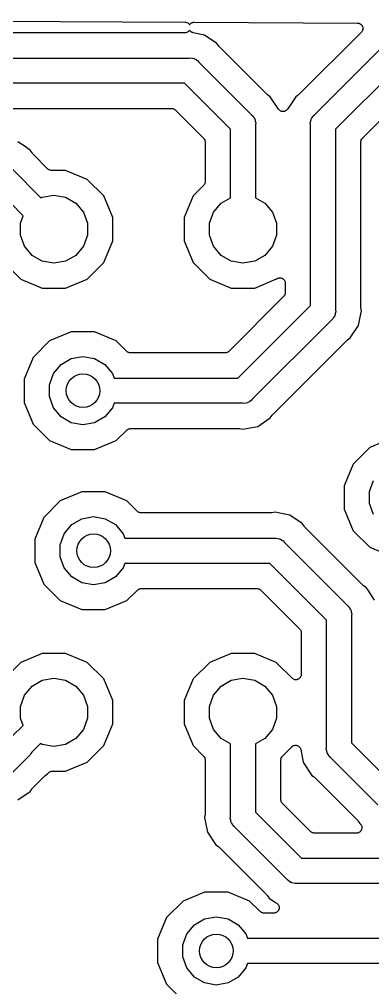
# Model space of a CAD drawing. Extents: x 64 to 244, y -149 to -41.
# Drawn here: x 203.59 to 212, y -89.78 to -66.72 of the extents above; entities that cross this region are included whole.
import ezdxf

# ---------------------------------------------------------------- set-up
doc = ezdxf.new("R2010")
doc.units = 0
doc.header["$MEASUREMENT"] = 0
doc.layers.add('BLACK', color=7, linetype='CONTINUOUS')

msp = doc.modelspace()

# ---------------------------------------------------------------- linework, layer by layer
at = {"layer": 'BLACK', "linetype": 'CONTINUOUS'}
for p, q in [((194.742, -66.7245), (207.536, -66.791)), ((207.536, -66.791), (207.557, -66.7949)), ((207.557, -66.7949), (207.578, -66.7987)), ((207.578, -66.7987), (207.579, -66.7988)), ((207.579, -66.7988), (207.579, -66.7989)), ((207.579, -66.7989), (207.598, -66.8099)), ((207.598, -66.8099), (207.617, -66.8207)), ((207.617, -66.8207), (207.617, -66.821)), ((207.617, -66.821), (207.617, -66.8211)), ((207.617, -66.8211), (207.631, -66.838)), ((207.631, -66.838), (207.644, -66.8531)), ((207.644, -66.8531), (207.65, -66.8458)), ((207.65, -66.8458), (207.656, -66.8354)), ((207.656, -66.8354), (207.664, -66.8291)), ((207.664, -66.8291), (207.671, -66.8214)), ((207.671, -66.8214), (207.681, -66.8154)), ((207.681, -66.8154), (207.691, -66.8078)), ((207.691, -66.8078), (207.7, -66.8045)), ((207.7, -66.8045), (207.709, -66.7996)), ((207.709, -66.7996), (207.721, -66.7975)), ((207.721, -66.7975), (207.732, -66.7936)), ((207.732, -66.7936), (207.743, -66.7938)), ((207.743, -66.7938), (207.752, -66.7921)), ((207.752, -66.7921), (211.644, -66.8123)), ((211.644, -66.8123), (211.66, -66.8153)), ((211.66, -66.8153), (211.676, -66.8167)), ((211.676, -66.8167), (211.681, -66.8192)), ((211.681, -66.8192), (211.687, -66.8202)), ((211.687, -66.8202), (211.701, -66.8284)), ((211.701, -66.8284), (211.716, -66.8353)), ((211.716, -66.8353), (211.72, -66.8395)), ((211.72, -66.8395), (211.725, -66.8425)), ((211.725, -66.8425), (211.736, -66.855)), ((207.535, -67.045), (194.808, -67.045)), ((207.556, -67.0412), (207.535, -67.045)), ((207.578, -67.0376), (207.556, -67.0412)), ((207.597, -67.0265), (207.578, -67.0373)), ((207.578, -67.0373), (207.578, -67.0374)), ((207.578, -67.0374), (207.578, -67.0376)), ((207.616, -67.0157), (207.597, -67.0265)), ((207.617, -67.0153), (207.616, -67.0155)), ((207.616, -67.0155), (207.616, -67.0157)), ((207.631, -66.9986), (207.617, -67.0153)), ((207.643, -66.9839), (207.631, -66.9986)), ((207.648, -66.9898), (207.643, -66.9839)), ((207.653, -66.9986), (207.648, -66.9898)), ((207.662, -67.0066), (207.653, -66.9986)), ((207.67, -67.016), (207.662, -67.0066)), ((207.678, -67.0211), (207.67, -67.016)), ((207.686, -67.0277), (207.678, -67.0211)), ((207.697, -67.0321), (207.686, -67.0277)), ((207.708, -67.0382), (207.697, -67.0321)), ((207.718, -67.04), (207.708, -67.0382)), ((207.727, -67.0437), (207.718, -67.04)), ((207.996, -67.0972), (207.727, -67.0437)), ((211.733, -67.0291), (210.255, -68.5071)), ((211.742, -67.0158), (211.733, -67.0291)), ((211.736, -66.855), (211.747, -66.8665)), ((211.753, -67.0034), (211.742, -67.0158)), ((211.747, -66.8665), (211.75, -66.8719)), ((211.75, -66.8719), (211.754, -66.8764)), ((211.755, -66.9979), (211.753, -67.0034)), ((211.754, -66.8764), (211.759, -66.8917)), ((211.758, -66.993), (211.755, -66.9979)), ((211.763, -66.9773), (211.758, -66.993)), ((211.759, -66.8917), (211.766, -66.9065)), ((211.768, -66.962), (211.763, -66.9773)), ((211.766, -66.9065), (211.766, -66.9124)), ((211.766, -66.9124), (211.768, -66.9179)), ((211.768, -66.9179), (211.768, -66.9342)), ((211.768, -66.9342), (211.77, -66.9504)), ((211.77, -66.9504), (211.768, -66.9561)), ((211.768, -66.9561), (211.768, -66.962)), ((208.294, -67.2961), (207.996, -67.0972)), ((208.337, -67.3609), (208.294, -67.2961)), ((210.617, -68.9936), (212.504, -67.1071)), ((208.346, -67.3699), (208.337, -67.3609)), ((208.353, -67.3801), (208.346, -67.3699)), ((209.48, -68.5071), (208.353, -67.3801)), ((194.417, -67.645), (207.632, -67.645)), ((207.632, -67.645), (207.672, -67.6415)), ((207.672, -67.6415), (207.71, -67.6518)), ((207.71, -67.6518), (207.749, -67.6587)), ((207.749, -67.6587), (207.761, -67.6654)), ((207.761, -67.6654), (207.774, -67.6689)), ((207.774, -67.6689), (207.806, -67.6917)), ((207.806, -67.6917), (207.841, -67.7116)), ((207.841, -67.7116), (207.866, -67.7421)), ((207.866, -67.7421), (209.118, -68.9936)), ((212.849, -67.61), (211.12, -69.3393)), ((207.521, -68.245), (194.417, -68.245)), ((208.615, -69.3393), (207.521, -68.245)), ((211.757, -69.5506), (213.061, -68.2472)), ((209.49, -68.5142), (209.48, -68.5071)), ((209.499, -68.5229), (209.49, -68.5142)), ((209.564, -68.5661), (209.499, -68.5229)), ((209.762, -68.8625), (209.564, -68.5661)), ((210.171, -68.5661), (210.044, -68.756)), ((210.236, -68.5229), (210.171, -68.5661)), ((210.245, -68.5142), (210.236, -68.5229)), ((210.255, -68.5071), (210.245, -68.5142)), ((194.808, -68.845), (207.22, -68.845)), ((207.22, -68.845), (207.225, -68.846)), ((207.225, -68.846), (207.231, -68.8455)), ((207.231, -68.8455), (207.247, -68.8498)), ((207.247, -68.8498), (207.263, -68.8527)), ((207.263, -68.8527), (207.268, -68.8555)), ((207.268, -68.8555), (207.273, -68.8569)), ((207.273, -68.8569), (207.287, -68.8664)), ((207.287, -68.8664), (207.301, -68.8747)), ((207.301, -68.8747), (207.305, -68.879)), ((207.305, -68.879), (207.309, -68.8822)), ((207.309, -68.8822), (207.978, -69.5506)), ((209.771, -68.8725), (209.762, -68.8625)), ((209.78, -68.8837), (209.771, -68.8725)), ((209.787, -68.8884), (209.78, -68.8837)), ((209.792, -68.8944), (209.787, -68.8884)), ((209.805, -68.9005), (209.792, -68.8944)), ((209.816, -68.9082), (209.805, -68.9005)), ((209.824, -68.9102), (209.816, -68.9082)), ((209.832, -68.9139), (209.824, -68.9102)), ((209.846, -68.9154), (209.832, -68.9139)), ((209.859, -68.9187), (209.846, -68.9154)), ((209.868, -68.9178), (209.859, -68.9187)), ((209.876, -68.9187), (209.868, -68.9178)), ((209.889, -68.9154), (209.876, -68.9187)), ((209.903, -68.9139), (209.889, -68.9154)), ((209.911, -68.9102), (209.903, -68.9139)), ((209.919, -68.9082), (209.911, -68.9102)), ((209.93, -68.9005), (209.919, -68.9082)), ((209.943, -68.8944), (209.93, -68.9005)), ((209.948, -68.8884), (209.943, -68.8944)), ((209.955, -68.8837), (209.948, -68.8884)), ((209.964, -68.8725), (209.955, -68.8837)), ((209.973, -68.8625), (209.964, -68.8725)), ((210.044, -68.756), (209.973, -68.8625)), ((209.118, -68.9936), (209.148, -69.0192)), ((209.148, -69.0192), (209.168, -69.0537)), ((209.168, -69.0537), (209.191, -69.0863)), ((209.191, -69.0863), (209.195, -69.0992)), ((209.195, -69.0992), (209.201, -69.1108)), ((209.201, -69.1108), (209.208, -69.15)), ((209.208, -69.15), (209.218, -69.1884)), ((210.517, -69.1885), (210.527, -69.15)), ((210.527, -69.15), (210.534, -69.1108)), ((210.534, -69.1108), (210.54, -69.0992)), ((210.54, -69.0992), (210.544, -69.0863)), ((210.544, -69.0863), (210.567, -69.0537)), ((210.567, -69.0537), (210.587, -69.0192)), ((210.587, -69.0192), (210.617, -68.9936)), ((208.615, -70.9694), (208.615, -69.3393)), ((209.218, -69.1884), (209.215, -69.2281)), ((209.215, -69.2281), (209.215, -70.9694)), ((210.52, -69.2281), (210.517, -69.1885)), ((210.52, -73.5357), (210.52, -69.2281)), ((211.12, -69.3393), (211.12, -73.6469)), ((207.978, -69.5506), (207.981, -69.5552)), ((207.981, -69.5552), (207.985, -69.5588)), ((207.985, -69.5588), (207.994, -69.5731)), ((207.994, -69.5731), (208.003, -69.5867)), ((208.003, -69.5867), (208.005, -69.5921)), ((208.005, -69.5921), (208.007, -69.597)), ((208.007, -69.597), (208.01, -69.6133)), ((211.725, -69.6133), (211.728, -69.597)), ((211.728, -69.597), (211.73, -69.5921)), ((211.73, -69.5921), (211.732, -69.5867)), ((211.732, -69.5867), (211.741, -69.5731)), ((211.741, -69.5731), (211.75, -69.5588)), ((211.75, -69.5588), (211.754, -69.5552)), ((211.754, -69.5552), (211.757, -69.5506)), ((203.703, -69.7383), (203.555, -69.638)), ((203.703, -69.7386), (203.703, -69.7383)), ((203.703, -69.7389), (203.703, -69.7386)), ((203.849, -69.8361), (203.703, -69.7389)), ((203.894, -69.9044), (203.849, -69.8361)), ((208.01, -69.6133), (208.015, -69.6293)), ((208.015, -69.6293), (208.014, -69.6349)), ((208.014, -69.6349), (208.015, -69.6404)), ((208.015, -69.6404), (208.015, -70.5875)), ((211.72, -69.6293), (211.725, -69.6133)), ((211.721, -69.6349), (211.72, -69.6293)), ((211.72, -69.6404), (211.721, -69.6349)), ((211.72, -73.5589), (211.72, -69.6404)), ((203.903, -69.9131), (203.894, -69.9044)), ((203.91, -69.9229), (203.903, -69.9131)), ((204.263, -70.2821), (203.91, -69.9229)), ((203.422, -70.2831), (204.104, -70.9759)), ((204.268, -70.2856), (204.263, -70.2821)), ((204.272, -70.2903), (204.268, -70.2856)), ((204.286, -70.2983), (204.272, -70.2903)), ((204.299, -70.3077), (204.286, -70.2983)), ((204.305, -70.3093), (204.299, -70.3077)), ((204.31, -70.3123), (204.305, -70.3093)), ((204.326, -70.3151), (204.31, -70.3123)), ((204.341, -70.3194), (204.326, -70.3151)), ((204.347, -70.3189), (204.341, -70.3194)), ((204.353, -70.32), (204.347, -70.3189)), ((204.693, -70.32), (204.353, -70.32)), ((205.208, -70.5331), (204.693, -70.32)), ((205.602, -70.927), (205.208, -70.5331)), ((207.978, -70.6773), (207.728, -70.927)), ((207.981, -70.6727), (207.978, -70.6773)), ((207.985, -70.6691), (207.981, -70.6727)), ((207.994, -70.6548), (207.985, -70.6691)), ((208.003, -70.6412), (207.994, -70.6548)), ((208.005, -70.6358), (208.003, -70.6412)), ((208.007, -70.6309), (208.005, -70.6358)), ((208.01, -70.6146), (208.007, -70.6309)), ((208.015, -70.5986), (208.01, -70.6146)), ((208.015, -70.5875), (208.014, -70.593)), ((208.014, -70.593), (208.015, -70.5986)), ((203.68, -71.4006), (203.074, -70.785)), ((204.104, -70.9759), (204.137, -70.9566)), ((204.137, -70.9566), (204.415, -70.9077)), ((204.415, -70.9077), (204.693, -70.9566)), ((204.693, -70.9566), (204.937, -71.0977)), ((205.815, -71.4415), (205.602, -70.927)), ((207.728, -70.927), (207.515, -71.4415)), ((208.393, -71.0977), (208.615, -70.9694)), ((209.215, -70.9694), (209.437, -71.0977)), ((204.937, -71.0977), (205.119, -71.3138)), ((208.211, -71.3138), (208.393, -71.0977)), ((209.437, -71.0977), (209.619, -71.3138)), ((203.615, -71.5789), (203.68, -71.4006)), ((205.119, -71.3138), (205.215, -71.5789)), ((205.815, -71.9985), (205.815, -71.4415)), ((207.515, -71.4415), (207.515, -71.9985)), ((208.115, -71.5789), (208.211, -71.3138)), ((209.619, -71.3138), (209.715, -71.5789)), ((203.615, -71.8611), (203.615, -71.5789)), ((205.215, -71.5789), (205.215, -71.8611)), ((208.115, -71.8611), (208.115, -71.5789)), ((209.715, -71.5789), (209.715, -71.8611)), ((203.711, -72.1262), (203.615, -71.8611)), ((205.215, -71.8611), (205.119, -72.1262)), ((208.211, -72.1262), (208.115, -71.8611)), ((209.715, -71.8611), (209.619, -72.1262)), ((203.893, -72.3423), (203.711, -72.1262)), ((205.119, -72.1262), (204.937, -72.3423)), ((205.602, -72.513), (205.815, -71.9985)), ((207.515, -71.9985), (207.728, -72.513)), ((208.393, -72.3423), (208.211, -72.1262)), ((209.619, -72.1262), (209.437, -72.3423)), ((204.137, -72.4834), (203.893, -72.3423)), ((204.937, -72.3423), (204.693, -72.4834)), ((208.637, -72.4834), (208.393, -72.3423)), ((209.437, -72.3423), (209.193, -72.4834)), ((203.228, -72.513), (203.622, -72.9069)), ((204.415, -72.5323), (204.137, -72.4834)), ((204.693, -72.4834), (204.415, -72.5323)), ((205.208, -72.9069), (205.602, -72.513)), ((207.728, -72.513), (208.122, -72.9069)), ((208.915, -72.5323), (208.637, -72.4834)), ((209.193, -72.4834), (208.915, -72.5323)), ((203.622, -72.9069), (204.137, -73.12)), ((204.693, -73.12), (205.208, -72.9069)), ((208.122, -72.9069), (208.637, -73.12)), ((209.193, -73.12), (209.713, -72.9048)), ((209.713, -72.9048), (209.717, -72.9022)), ((209.717, -72.9022), (209.73, -72.8915)), ((209.73, -72.8915), (209.735, -72.8896)), ((209.735, -72.8896), (209.739, -72.8864)), ((209.739, -72.8864), (209.755, -72.8821)), ((209.755, -72.8821), (209.771, -72.8764)), ((209.771, -72.8764), (209.777, -72.8764)), ((209.777, -72.8764), (209.782, -72.875)), ((209.782, -72.875), (209.798, -72.8764)), ((209.798, -72.8764), (209.815, -72.8764)), ((209.815, -72.8764), (209.82, -72.8783)), ((209.82, -72.8783), (209.826, -72.8788)), ((209.826, -72.8788), (209.841, -72.8858)), ((209.841, -72.8858), (209.856, -72.8915)), ((209.856, -72.8915), (209.861, -72.8951)), ((209.861, -72.8951), (209.866, -72.8975)), ((209.866, -72.8975), (209.878, -72.9092)), ((209.878, -72.9092), (209.89, -72.9199)), ((209.89, -72.9199), (209.893, -72.9247)), ((209.893, -72.9247), (209.897, -72.9287)), ((209.897, -72.9287), (209.904, -72.9437)), ((209.904, -72.9437), (209.912, -72.9581)), ((209.912, -72.9581), (209.913, -72.9636)), ((209.913, -72.9636), (209.916, -72.9686)), ((209.916, -72.9686), (209.917, -72.9852)), ((209.917, -72.9852), (209.92, -73.0015)), ((209.92, -73.0015), (209.92, -73.2346)), ((204.137, -73.12), (204.693, -73.12)), ((208.637, -73.12), (209.193, -73.12)), ((209.908, -73.2883), (209.899, -73.3019)), ((209.91, -73.2829), (209.908, -73.2883)), ((209.912, -73.278), (209.91, -73.2829)), ((209.915, -73.2617), (209.912, -73.278)), ((209.92, -73.2457), (209.915, -73.2617)), ((209.92, -73.2346), (209.919, -73.2401)), ((209.919, -73.2401), (209.92, -73.2457)), ((209.883, -73.3244), (208.579, -74.6278)), ((209.886, -73.3198), (209.883, -73.3244)), ((209.89, -73.3162), (209.886, -73.3198)), ((209.899, -73.3019), (209.89, -73.3162)), ((208.791, -75.265), (210.52, -73.5357)), ((211.113, -73.725), (211.106, -73.7642)), ((211.123, -73.6866), (211.113, -73.725)), ((211.12, -73.6469), (211.123, -73.6866)), ((211.668, -74.0112), (211.722, -73.7364)), ((211.722, -73.5711), (211.72, -73.5589)), ((211.722, -73.5836), (211.722, -73.5711)), ((211.738, -73.66), (211.722, -73.5836)), ((211.722, -73.7364), (211.738, -73.66)), ((211.722, -73.7364), (211.722, -73.7364)), ((211.023, -73.8814), (209.136, -75.7679)), ((211.053, -73.8558), (211.023, -73.8814)), ((211.073, -73.8213), (211.053, -73.8558)), ((211.096, -73.7887), (211.073, -73.8213)), ((211.1, -73.7758), (211.096, -73.7887)), ((211.106, -73.7642), (211.1, -73.7758)), ((204.827, -74.165), (204.312, -74.3781)), ((205.383, -74.165), (204.827, -74.165)), ((205.898, -74.3781), (205.383, -74.165)), ((211.469, -74.3089), (211.668, -74.0112)), ((204.312, -74.3781), (203.918, -74.772)), ((206.148, -74.6278), (205.898, -74.3781)), ((209.623, -76.1299), (211.385, -74.3679)), ((211.385, -74.3679), (211.395, -74.3608)), ((211.395, -74.3608), (211.404, -74.3521)), ((211.404, -74.3521), (211.469, -74.3089)), ((206.152, -74.631), (206.148, -74.6278)), ((206.156, -74.6353), (206.152, -74.631)), ((206.17, -74.6436), (206.156, -74.6353)), ((206.184, -74.6531), (206.17, -74.6436)), ((206.189, -74.6545), (206.184, -74.6531)), ((206.194, -74.6573), (206.189, -74.6545)), ((206.21, -74.6602), (206.194, -74.6573)), ((206.226, -74.6645), (206.21, -74.6602)), ((206.232, -74.664), (206.226, -74.6645)), ((206.238, -74.665), (206.232, -74.664)), ((208.49, -74.665), (206.238, -74.665)), ((208.495, -74.664), (208.49, -74.665)), ((208.501, -74.6645), (208.495, -74.664)), ((208.517, -74.6602), (208.501, -74.6645)), ((208.533, -74.6573), (208.517, -74.6602)), ((208.538, -74.6545), (208.533, -74.6573)), ((208.543, -74.6531), (208.538, -74.6545)), ((208.557, -74.6436), (208.543, -74.6531)), ((208.571, -74.6353), (208.557, -74.6436)), ((208.575, -74.631), (208.571, -74.6353)), ((208.579, -74.6278), (208.575, -74.631)), ((203.918, -74.772), (203.705, -75.2865)), ((204.583, -74.9427), (204.827, -74.8016)), ((204.827, -74.8016), (205.105, -74.7527)), ((205.105, -74.7527), (205.383, -74.8016)), ((205.383, -74.8016), (205.627, -74.9427)), ((204.401, -75.1588), (204.583, -74.9427)), ((205.627, -74.9427), (205.809, -75.1588)), ((203.705, -75.2865), (203.705, -75.8435)), ((204.305, -75.4239), (204.401, -75.1588)), ((205.809, -75.1588), (205.847, -75.265)), ((205.847, -75.265), (208.791, -75.265)), ((204.305, -75.7061), (204.305, -75.4239)), ((204.401, -75.9712), (204.305, -75.7061)), ((209.076, -75.8183), (209.044, -75.8411)), ((209.111, -75.7984), (209.076, -75.8183)), ((209.136, -75.7679), (209.111, -75.7984)), ((203.705, -75.8435), (203.918, -76.358)), ((204.583, -76.1873), (204.401, -75.9712)), ((205.809, -75.9712), (205.627, -76.1873)), ((205.847, -75.865), (205.809, -75.9712)), ((208.902, -75.865), (205.847, -75.865)), ((208.942, -75.8685), (208.902, -75.865)), ((208.98, -75.8582), (208.942, -75.8685)), ((209.019, -75.8513), (208.98, -75.8582)), ((209.031, -75.8446), (209.019, -75.8513)), ((209.044, -75.8411), (209.031, -75.8446)), ((204.827, -76.3284), (204.583, -76.1873)), ((205.627, -76.1873), (205.383, -76.3284)), ((209.266, -76.4128), (209.564, -76.2139)), ((209.564, -76.2139), (209.607, -76.1491)), ((209.607, -76.1491), (209.616, -76.1401)), ((209.616, -76.1401), (209.623, -76.1299)), ((203.918, -76.358), (204.312, -76.7519)), ((205.105, -76.3773), (204.827, -76.3284)), ((205.383, -76.3284), (205.105, -76.3773)), ((205.898, -76.7519), (206.148, -76.5022)), ((206.148, -76.5022), (206.152, -76.499)), ((206.152, -76.499), (206.156, -76.4947)), ((206.156, -76.4947), (206.17, -76.4864)), ((206.17, -76.4864), (206.184, -76.4769)), ((206.184, -76.4769), (206.189, -76.4755)), ((206.189, -76.4755), (206.194, -76.4727)), ((206.194, -76.4727), (206.21, -76.4698)), ((206.21, -76.4698), (206.226, -76.4655)), ((206.226, -76.4655), (206.232, -76.466)), ((206.232, -76.466), (206.238, -76.465)), ((206.238, -76.465), (208.814, -76.465)), ((208.814, -76.465), (208.826, -76.4672)), ((208.826, -76.4672), (208.839, -76.4674)), ((208.839, -76.4674), (208.915, -76.4826)), ((208.915, -76.4826), (208.991, -76.4674)), ((208.991, -76.4674), (209.266, -76.4128)), ((208.991, -76.4674), (208.991, -76.4674)), ((204.312, -76.7519), (204.827, -76.965)), ((205.383, -76.965), (205.898, -76.7519)), ((212.447, -76.705), (211.932, -76.9181)), ((204.827, -76.965), (205.383, -76.965)), ((211.932, -76.9181), (211.538, -77.312)), ((211.538, -77.312), (211.325, -77.8265)), ((211.325, -77.8265), (211.325, -78.3835)), ((211.925, -77.9639), (212.021, -77.6988)), ((205.081, -77.975), (204.566, -78.1881)), ((205.637, -77.975), (205.081, -77.975)), ((206.152, -78.1881), (205.637, -77.975)), ((211.925, -78.2461), (211.925, -77.9639)), ((204.566, -78.1881), (204.172, -78.582)), ((206.402, -78.4378), (206.152, -78.1881)), ((212.021, -78.5112), (211.925, -78.2461)), ((204.172, -78.582), (203.959, -79.0965)), ((205.081, -78.6116), (205.359, -78.5627)), ((205.359, -78.5627), (205.637, -78.6116)), ((206.406, -78.441), (206.402, -78.4378)), ((206.41, -78.4453), (206.406, -78.441)), ((206.424, -78.4536), (206.41, -78.4453)), ((206.438, -78.4631), (206.424, -78.4536)), ((206.443, -78.4645), (206.438, -78.4631)), ((206.448, -78.4673), (206.443, -78.4645)), ((206.464, -78.4702), (206.448, -78.4673)), ((206.48, -78.4745), (206.464, -78.4702)), ((206.486, -78.474), (206.48, -78.4745)), ((206.492, -78.475), (206.486, -78.474)), ((209.576, -78.475), (206.492, -78.475)), ((209.588, -78.4728), (209.576, -78.475)), ((209.601, -78.4726), (209.588, -78.4728)), ((209.677, -78.4574), (209.601, -78.4726)), ((209.753, -78.4726), (209.677, -78.4574)), ((210.028, -78.5272), (209.753, -78.4726)), ((209.753, -78.4726), (209.753, -78.4726)), ((210.326, -78.7261), (210.028, -78.5272)), ((211.325, -78.3835), (211.538, -78.898)), ((204.655, -78.9688), (204.837, -78.7527)), ((204.837, -78.7527), (205.081, -78.6116)), ((205.637, -78.6116), (205.881, -78.7527)), ((205.881, -78.7527), (206.063, -78.9688)), ((210.369, -78.7909), (210.326, -78.7261)), ((210.378, -78.7999), (210.369, -78.7909)), ((210.385, -78.8101), (210.378, -78.7999)), ((211.766, -80.1911), (210.385, -78.8101)), ((204.559, -79.2339), (204.655, -78.9688)), ((206.063, -78.9688), (206.101, -79.075)), ((211.538, -78.898), (211.932, -79.2919)), ((203.959, -79.0965), (203.959, -79.6535)), ((204.559, -79.5161), (204.559, -79.2339)), ((206.101, -79.075), (209.664, -79.075)), ((209.664, -79.075), (209.704, -79.0715)), ((209.704, -79.0715), (209.742, -79.0818)), ((209.742, -79.0818), (209.781, -79.0887)), ((209.781, -79.0887), (209.793, -79.0954)), ((209.793, -79.0954), (209.806, -79.0989)), ((209.806, -79.0989), (209.838, -79.1217)), ((209.838, -79.1217), (209.873, -79.1416)), ((209.873, -79.1416), (209.898, -79.1721)), ((209.898, -79.1721), (211.404, -80.6776)), ((211.932, -79.2919), (212.447, -79.505)), ((204.655, -79.7812), (204.559, -79.5161)), ((203.959, -79.6535), (204.172, -80.168)), ((206.101, -79.675), (206.063, -79.7812)), ((209.553, -79.675), (206.101, -79.675)), ((210.901, -81.0233), (209.553, -79.675)), ((204.837, -79.9973), (204.655, -79.7812)), ((206.063, -79.7812), (205.881, -79.9973)), ((204.172, -80.168), (204.566, -80.5619)), ((205.081, -80.1384), (204.837, -79.9973)), ((205.359, -80.1873), (205.081, -80.1384)), ((205.637, -80.1384), (205.359, -80.1873)), ((205.881, -79.9973), (205.637, -80.1384)), ((211.776, -80.1982), (211.766, -80.1911)), ((211.785, -80.2069), (211.776, -80.1982)), ((211.85, -80.2501), (211.785, -80.2069)), ((206.152, -80.5619), (206.402, -80.3122)), ((206.402, -80.3122), (206.406, -80.309)), ((206.406, -80.309), (206.41, -80.3047)), ((206.41, -80.3047), (206.424, -80.2964)), ((206.424, -80.2964), (206.438, -80.2869)), ((206.438, -80.2869), (206.443, -80.2855)), ((206.443, -80.2855), (206.448, -80.2827)), ((206.448, -80.2827), (206.464, -80.2798)), ((206.464, -80.2798), (206.48, -80.2755)), ((206.48, -80.2755), (206.486, -80.276)), ((206.486, -80.276), (206.492, -80.275)), ((206.492, -80.275), (209.252, -80.275)), ((209.252, -80.275), (209.257, -80.276)), ((209.257, -80.276), (209.263, -80.2755)), ((209.263, -80.2755), (209.279, -80.2798)), ((209.279, -80.2798), (209.295, -80.2827)), ((209.295, -80.2827), (209.3, -80.2855)), ((209.3, -80.2855), (209.305, -80.2869)), ((209.305, -80.2869), (209.319, -80.2964)), ((209.319, -80.2964), (209.333, -80.3047)), ((209.333, -80.3047), (209.337, -80.309)), ((209.337, -80.309), (209.341, -80.3122)), ((209.341, -80.3122), (210.264, -81.2346)), ((211.893, -80.3149), (211.85, -80.2501)), ((212.049, -80.5478), (211.893, -80.3149)), ((204.566, -80.5619), (205.081, -80.775)), ((205.637, -80.775), (206.152, -80.5619)), ((205.081, -80.775), (205.637, -80.775)), ((211.404, -80.6776), (211.434, -80.7032)), ((211.434, -80.7032), (211.454, -80.7377)), ((211.454, -80.7377), (211.477, -80.7703)), ((211.477, -80.7703), (211.481, -80.7832)), ((211.481, -80.7832), (211.487, -80.7948)), ((211.487, -80.7948), (211.494, -80.834)), ((211.494, -80.834), (211.504, -80.8724)), ((211.504, -80.8724), (211.501, -80.9121)), ((210.901, -84.0609), (210.901, -81.0233)), ((211.501, -80.9121), (211.501, -83.9497)), ((210.264, -81.2346), (210.267, -81.2392)), ((210.267, -81.2392), (210.271, -81.2428)), ((210.271, -81.2428), (210.28, -81.2571)), ((210.28, -81.2571), (210.289, -81.2707)), ((210.289, -81.2707), (210.291, -81.2761)), ((210.291, -81.2761), (210.293, -81.281)), ((210.293, -81.281), (210.296, -81.2973)), ((210.296, -81.2973), (210.301, -81.3133)), ((210.301, -81.3133), (210.3, -81.3189)), ((210.3, -81.3189), (210.301, -81.3244)), ((210.301, -81.3244), (210.301, -82.3195)), ((204.137, -81.82), (203.622, -82.0331)), ((204.693, -81.82), (204.137, -81.82)), ((205.208, -82.0331), (204.693, -81.82)), ((208.637, -81.82), (208.122, -82.0331)), ((209.193, -81.82), (208.637, -81.82)), ((209.708, -82.0331), (209.193, -81.82)), ((203.622, -82.0331), (203.228, -82.427)), ((205.602, -82.427), (205.208, -82.0331)), ((208.122, -82.0331), (207.728, -82.427)), ((210.084, -82.4093), (209.708, -82.0331)), ((203.893, -82.5977), (204.137, -82.4566)), ((204.137, -82.4566), (204.415, -82.4077)), ((204.415, -82.4077), (204.693, -82.4566)), ((204.693, -82.4566), (204.937, -82.5977)), ((205.815, -82.9415), (205.602, -82.427)), ((207.728, -82.427), (207.515, -82.9415)), ((208.393, -82.5977), (208.637, -82.4566)), ((208.637, -82.4566), (208.915, -82.4077)), ((208.915, -82.4077), (209.193, -82.4566)), ((209.193, -82.4566), (209.437, -82.5977)), ((210.098, -82.4188), (210.084, -82.4093)), ((210.111, -82.4295), (210.098, -82.4188)), ((210.116, -82.4314), (210.111, -82.4295)), ((210.12, -82.4346), (210.116, -82.4314)), ((210.136, -82.4389), (210.12, -82.4346)), ((210.152, -82.4446), (210.136, -82.4389)), ((210.158, -82.4446), (210.152, -82.4446)), ((210.163, -82.446), (210.158, -82.4446)), ((210.179, -82.4446), (210.163, -82.446)), ((210.196, -82.4446), (210.179, -82.4446)), ((210.201, -82.4427), (210.196, -82.4446)), ((210.207, -82.4422), (210.201, -82.4427)), ((210.222, -82.4352), (210.207, -82.4422)), ((210.237, -82.4295), (210.222, -82.4352)), ((210.242, -82.4259), (210.237, -82.4295)), ((210.247, -82.4235), (210.242, -82.4259)), ((210.259, -82.4118), (210.247, -82.4235)), ((210.271, -82.4011), (210.259, -82.4118)), ((210.274, -82.3963), (210.271, -82.4011)), ((210.278, -82.3923), (210.274, -82.3963)), ((210.285, -82.3773), (210.278, -82.3923)), ((210.293, -82.3629), (210.285, -82.3773)), ((210.294, -82.3574), (210.293, -82.3629)), ((210.297, -82.3524), (210.294, -82.3574)), ((210.298, -82.3358), (210.297, -82.3524)), ((210.301, -82.3195), (210.298, -82.3358)), ((203.711, -82.8138), (203.893, -82.5977)), ((204.937, -82.5977), (205.119, -82.8138)), ((208.211, -82.8138), (208.393, -82.5977)), ((209.437, -82.5977), (209.619, -82.8138)), ((203.615, -83.0789), (203.711, -82.8138)), ((205.119, -82.8138), (205.215, -83.0789)), ((205.815, -83.4985), (205.815, -82.9415)), ((207.515, -82.9415), (207.515, -83.4985)), ((208.115, -83.0789), (208.211, -82.8138)), ((209.619, -82.8138), (209.715, -83.0789)), ((203.615, -83.3611), (203.615, -83.0789)), ((205.215, -83.0789), (205.215, -83.3611)), ((208.115, -83.3611), (208.115, -83.0789)), ((209.715, -83.0789), (209.715, -83.3611)), ((203.678, -83.5331), (203.615, -83.3611)), ((205.215, -83.3611), (205.119, -83.6262)), ((208.211, -83.6262), (208.115, -83.3611)), ((209.715, -83.3611), (209.619, -83.6262)), ((203.412, -83.7986), (203.678, -83.5331)), ((205.119, -83.6262), (204.937, -83.8423)), ((205.602, -84.013), (205.815, -83.4985)), ((207.515, -83.4985), (207.728, -84.013)), ((208.393, -83.8423), (208.211, -83.6262)), ((209.619, -83.6262), (209.437, -83.8423)), ((204.937, -83.8423), (204.693, -83.9834)), ((208.615, -83.9706), (208.393, -83.8423)), ((209.437, -83.8423), (209.215, -83.9706)), ((204.098, -83.9609), (203.891, -84.168)), ((204.137, -83.9834), (204.098, -83.9609)), ((204.415, -84.0323), (204.137, -83.9834)), ((204.693, -83.9834), (204.415, -84.0323)), ((205.208, -84.4069), (205.602, -84.013)), ((207.728, -84.013), (207.978, -84.2627)), ((208.615, -85.7119), (208.615, -83.9706)), ((209.215, -83.9706), (209.215, -85.6007)), ((209.852, -84.2627), (210.075, -84.0398)), ((210.075, -84.0398), (210.079, -84.0374)), ((210.079, -84.0374), (210.081, -84.0341)), ((210.081, -84.0341), (210.097, -84.0248)), ((210.097, -84.0248), (210.111, -84.0145)), ((210.111, -84.0145), (210.115, -84.0134)), ((210.115, -84.0134), (210.119, -84.0112)), ((210.119, -84.0112), (210.137, -84.0077)), ((210.137, -84.0077), (210.154, -84.0031)), ((210.154, -84.0031), (210.158, -84.0034)), ((210.158, -84.0034), (210.162, -84.0026)), ((210.162, -84.0026), (210.18, -84.0053)), ((210.18, -84.0053), (210.198, -84.0069)), ((210.198, -84.0069), (210.202, -84.0087)), ((210.202, -84.0087), (210.206, -84.0093)), ((210.206, -84.0093), (210.222, -84.0179)), ((210.222, -84.0179), (210.238, -84.0255)), ((210.238, -84.0255), (210.241, -84.0285)), ((210.241, -84.0285), (210.244, -84.0305)), ((210.244, -84.0305), (210.256, -84.044)), ((210.256, -84.044), (210.269, -84.0567)), ((210.269, -84.0567), (210.271, -84.0605)), ((210.271, -84.0605), (210.274, -84.0637)), ((210.274, -84.0637), (210.28, -84.0804)), ((210.28, -84.0804), (210.288, -84.0967)), ((210.288, -84.0967), (210.288, -84.1009)), ((210.288, -84.1009), (210.289, -84.1048)), ((210.289, -84.1048), (210.35, -84.4105)), ((210.898, -84.1005), (210.901, -84.0609)), ((210.908, -84.139), (210.898, -84.1005)), ((211.501, -83.9497), (212.468, -84.917)), ((203.818, -84.2614), (203.421, -84.6579)), ((203.848, -84.2358), (203.818, -84.2614)), ((203.868, -84.2013), (203.848, -84.2358)), ((203.891, -84.1687), (203.868, -84.2013)), ((203.891, -84.168), (203.891, -84.1687)), ((207.978, -84.2627), (207.981, -84.2673)), ((207.981, -84.2673), (207.985, -84.2709)), ((207.985, -84.2709), (207.994, -84.2852)), ((207.994, -84.2852), (208.003, -84.2988)), ((208.003, -84.2988), (208.005, -84.3042)), ((208.005, -84.3042), (208.007, -84.3091)), ((208.007, -84.3091), (208.01, -84.3254)), ((208.01, -84.3254), (208.015, -84.3414)), ((208.015, -84.3414), (208.014, -84.347)), ((208.014, -84.347), (208.015, -84.3525)), ((208.015, -84.3525), (208.015, -85.6239)), ((209.815, -84.3414), (209.82, -84.3254)), ((209.816, -84.347), (209.815, -84.3414)), ((209.815, -84.3525), (209.816, -84.347)), ((209.815, -85.2996), (209.815, -84.3525)), ((209.82, -84.3254), (209.823, -84.3091)), ((209.823, -84.3091), (209.825, -84.3042)), ((209.825, -84.3042), (209.827, -84.2988)), ((209.827, -84.2988), (209.836, -84.2852)), ((209.836, -84.2852), (209.845, -84.2709)), ((209.845, -84.2709), (209.849, -84.2673)), ((209.849, -84.2673), (209.852, -84.2627)), ((210.915, -84.1782), (210.908, -84.139)), ((210.921, -84.1898), (210.915, -84.1782)), ((210.925, -84.2027), (210.921, -84.1898)), ((210.948, -84.2353), (210.925, -84.2027)), ((210.968, -84.2698), (210.948, -84.2353)), ((210.998, -84.2954), (210.968, -84.2698)), ((212.123, -85.4199), (210.998, -84.2954)), ((204.693, -84.62), (205.208, -84.4069)), ((210.35, -84.4105), (210.35, -84.4105)), ((210.35, -84.4105), (210.353, -84.4252)), ((210.353, -84.4252), (210.552, -84.7229)), ((203.908, -85.0199), (204.18, -84.7479)), ((204.18, -84.7479), (204.19, -84.7408)), ((204.19, -84.7408), (204.199, -84.7321)), ((204.199, -84.7321), (204.264, -84.6889)), ((204.264, -84.6889), (204.272, -84.6764)), ((204.272, -84.6764), (204.285, -84.6635)), ((204.285, -84.6635), (204.296, -84.6497)), ((204.296, -84.6497), (204.3, -84.6476)), ((204.3, -84.6476), (204.303, -84.6446)), ((204.303, -84.6446), (204.319, -84.6366)), ((204.319, -84.6366), (204.334, -84.6277)), ((204.334, -84.6277), (204.338, -84.6269)), ((204.338, -84.6269), (204.342, -84.6251)), ((204.342, -84.6251), (204.36, -84.6231)), ((204.36, -84.6231), (204.378, -84.62)), ((204.378, -84.62), (204.693, -84.62)), ((210.552, -84.7229), (210.617, -84.7661)), ((210.617, -84.7661), (210.626, -84.7748)), ((210.626, -84.7748), (210.636, -84.7819)), ((210.636, -84.7819), (211.636, -85.7819)), ((203.849, -85.1039), (203.892, -85.0391)), ((203.892, -85.0391), (203.901, -85.0301)), ((203.901, -85.0301), (203.908, -85.0199)), ((203.551, -85.3028), (203.849, -85.1039)), ((209.816, -85.3051), (209.815, -85.2996)), ((209.815, -85.3107), (209.816, -85.3051)), ((209.82, -85.3267), (209.815, -85.3107)), ((209.823, -85.343), (209.82, -85.3267)), ((209.825, -85.3479), (209.823, -85.343)), ((209.827, -85.3533), (209.825, -85.3479)), ((209.836, -85.3669), (209.827, -85.3533)), ((209.845, -85.3812), (209.836, -85.3669)), ((209.849, -85.3848), (209.845, -85.3812)), ((209.852, -85.3894), (209.849, -85.3848)), ((210.521, -86.0578), (209.852, -85.3894)), ((208.013, -85.6486), (207.997, -85.725)), ((207.997, -85.725), (208.013, -85.8014)), ((208.015, -85.6239), (208.013, -85.6361)), ((208.013, -85.6361), (208.013, -85.6486)), ((208.612, -85.7515), (208.615, -85.7119)), ((209.215, -85.6007), (210.309, -86.695)), ((208.013, -85.8014), (208.067, -86.0762)), ((208.622, -85.79), (208.612, -85.7515)), ((208.629, -85.8292), (208.622, -85.79)), ((208.635, -85.8408), (208.629, -85.8292)), ((208.639, -85.8537), (208.635, -85.8408)), ((208.662, -85.8863), (208.639, -85.8537)), ((208.682, -85.9208), (208.662, -85.8863)), ((208.712, -85.9464), (208.682, -85.9208)), ((209.964, -87.1979), (208.712, -85.9464)), ((211.636, -85.7819), (211.643, -85.7921)), ((211.643, -85.7921), (211.652, -85.8011)), ((211.652, -85.8011), (211.697, -85.8682)), ((211.697, -85.8682), (211.701, -85.8707)), ((211.701, -85.8707), (211.711, -85.8824)), ((211.711, -85.8824), (211.722, -85.8929)), ((211.722, -85.8929), (211.725, -85.8992)), ((211.725, -85.8992), (211.729, -85.9045)), ((211.729, -85.9045), (211.735, -85.9188)), ((211.735, -85.9188), (211.741, -85.9325)), ((211.741, -85.9325), (211.742, -85.9394)), ((211.742, -85.9394), (211.744, -85.9459)), ((211.744, -85.9459), (211.744, -85.9612)), ((211.744, -85.9612), (211.746, -85.9763)), ((211.746, -85.9763), (211.744, -85.9831)), ((208.067, -86.0762), (208.266, -86.3739)), ((210.525, -86.061), (210.521, -86.0578)), ((210.529, -86.0653), (210.525, -86.061)), ((210.543, -86.0736), (210.529, -86.0653)), ((210.557, -86.0831), (210.543, -86.0736)), ((210.562, -86.0845), (210.557, -86.0831)), ((210.567, -86.0873), (210.562, -86.0845)), ((210.583, -86.0902), (210.567, -86.0873)), ((210.599, -86.0945), (210.583, -86.0902)), ((210.605, -86.094), (210.599, -86.0945)), ((210.61, -86.095), (210.605, -86.094)), ((211.619, -86.095), (210.61, -86.095)), ((211.626, -86.0938), (211.619, -86.095)), ((211.633, -86.0942), (211.626, -86.0938)), ((211.648, -86.09), (211.633, -86.0942)), ((211.663, -86.0873), (211.648, -86.09)), ((211.669, -86.0839), (211.663, -86.0873)), ((211.676, -86.0819), (211.669, -86.0839)), ((211.688, -86.0729), (211.676, -86.0819)), ((211.701, -86.0653), (211.688, -86.0729)), ((211.706, -86.0599), (211.701, -86.0653)), ((211.711, -86.0558), (211.706, -86.0599)), ((211.72, -86.0432), (211.711, -86.0558)), ((211.729, -86.0315), (211.72, -86.0432)), ((211.732, -86.025), (211.729, -86.0315)), ((211.736, -86.0191), (211.732, -86.025)), ((211.739, -86.0044), (211.736, -86.0191)), ((211.744, -85.9901), (211.739, -86.0044)), ((211.744, -85.9831), (211.744, -85.9901)), ((208.266, -86.3739), (208.331, -86.4171)), ((208.331, -86.4171), (208.34, -86.4258)), ((208.34, -86.4258), (208.35, -86.4329)), ((208.35, -86.4329), (209.477, -87.5599)), ((210.309, -86.695), (219.603, -86.695)), ((209.989, -87.2284), (209.964, -87.1979)), ((210.024, -87.2483), (209.989, -87.2284)), ((210.056, -87.2711), (210.024, -87.2483)), ((210.069, -87.2746), (210.056, -87.2711)), ((210.081, -87.2813), (210.069, -87.2746)), ((210.12, -87.2882), (210.081, -87.2813)), ((210.158, -87.2985), (210.12, -87.2882)), ((210.198, -87.295), (210.158, -87.2985)), ((219.603, -87.295), (210.198, -87.295)), ((208.002, -87.5), (207.487, -87.7131)), ((208.558, -87.5), (208.002, -87.5)), ((209.073, -87.7131), (208.558, -87.5)), ((209.477, -87.5599), (209.484, -87.5701)), ((209.484, -87.5701), (209.493, -87.5791)), ((209.493, -87.5791), (209.536, -87.6439)), ((207.487, -87.7131), (207.093, -88.107)), ((209.323, -87.9628), (209.073, -87.7131)), ((209.536, -87.6439), (209.691, -87.7473)), ((209.691, -87.7473), (209.721, -87.7674)), ((209.721, -87.7674), (209.726, -87.7722)), ((209.726, -87.7722), (209.732, -87.7757)), ((209.732, -87.7757), (209.742, -87.7874)), ((209.742, -87.7874), (209.753, -87.7979)), ((209.753, -87.7979), (209.756, -87.8042)), ((209.756, -87.8042), (209.76, -87.8095)), ((209.76, -87.8095), (209.766, -87.8238)), ((209.327, -87.966), (209.323, -87.9628)), ((209.331, -87.9703), (209.327, -87.966)), ((209.345, -87.9786), (209.331, -87.9703)), ((209.359, -87.9881), (209.345, -87.9786)), ((209.364, -87.9895), (209.359, -87.9881)), ((209.369, -87.9923), (209.364, -87.9895)), ((209.385, -87.9952), (209.369, -87.9923)), ((209.401, -87.9995), (209.385, -87.9952)), ((209.407, -87.999), (209.401, -87.9995)), ((209.413, -88), (209.407, -87.999)), ((209.65, -88), (209.413, -88)), ((209.657, -87.9988), (209.65, -88)), ((209.664, -87.9992), (209.657, -87.9988)), ((209.679, -87.995), (209.664, -87.9992)), ((209.694, -87.9923), (209.679, -87.995)), ((209.7, -87.9889), (209.694, -87.9923)), ((209.707, -87.9869), (209.7, -87.9889)), ((209.719, -87.9779), (209.707, -87.9869)), ((209.732, -87.9703), (209.719, -87.9779)), ((209.737, -87.9649), (209.732, -87.9703)), ((209.742, -87.9608), (209.737, -87.9649)), ((209.751, -87.9482), (209.742, -87.9608)), ((209.76, -87.9365), (209.751, -87.9482)), ((209.763, -87.9299), (209.76, -87.9365)), ((209.767, -87.9241), (209.763, -87.9299)), ((209.766, -87.8238), (209.772, -87.8375)), ((209.77, -87.9094), (209.767, -87.9241)), ((209.776, -87.8951), (209.77, -87.9094)), ((209.772, -87.8375), (209.773, -87.8444)), ((209.773, -87.8444), (209.776, -87.8509)), ((209.776, -87.8509), (209.776, -87.8662)), ((209.776, -87.8662), (209.777, -87.8813)), ((209.777, -87.8813), (209.776, -87.8881)), ((209.776, -87.8881), (209.776, -87.8951)), ((207.093, -88.107), (206.88, -88.6215)), ((207.576, -88.4938), (207.758, -88.2777)), ((207.758, -88.2777), (208.002, -88.1366)), ((208.002, -88.1366), (208.28, -88.0877)), ((208.28, -88.0877), (208.558, -88.1366)), ((208.558, -88.1366), (208.802, -88.2777)), ((208.802, -88.2777), (208.984, -88.4938)), ((207.48, -88.7589), (207.576, -88.4938)), ((208.984, -88.4938), (209.022, -88.6)), ((206.88, -88.6215), (206.88, -89.1785)), ((209.022, -88.6), (227.841, -88.6)), ((207.48, -89.0411), (207.48, -88.7589)), ((206.88, -89.1785), (207.093, -89.693)), ((207.576, -89.3062), (207.48, -89.0411)), ((209.022, -89.2), (208.984, -89.3062)), ((227.952, -89.2), (209.022, -89.2)), ((207.758, -89.5223), (207.576, -89.3062)), ((208.984, -89.3062), (208.802, -89.5223)), ((208.002, -89.6634), (207.758, -89.5223)), ((208.28, -89.7123), (208.002, -89.6634)), ((208.558, -89.6634), (208.28, -89.7123)), ((208.802, -89.5223), (208.558, -89.6634)), ((207.093, -89.693), (207.487, -90.0869))]:
    msp.add_line(p, q, dxfattribs=at)
at = {"layer": 'BLACK'}
for centre in [(205.105, -75.565), (205.359, -79.375), (208.28, -88.9)]:
    msp.add_circle(centre, 0.4, dxfattribs=at)

doc.saveas('drawing.dxf')
